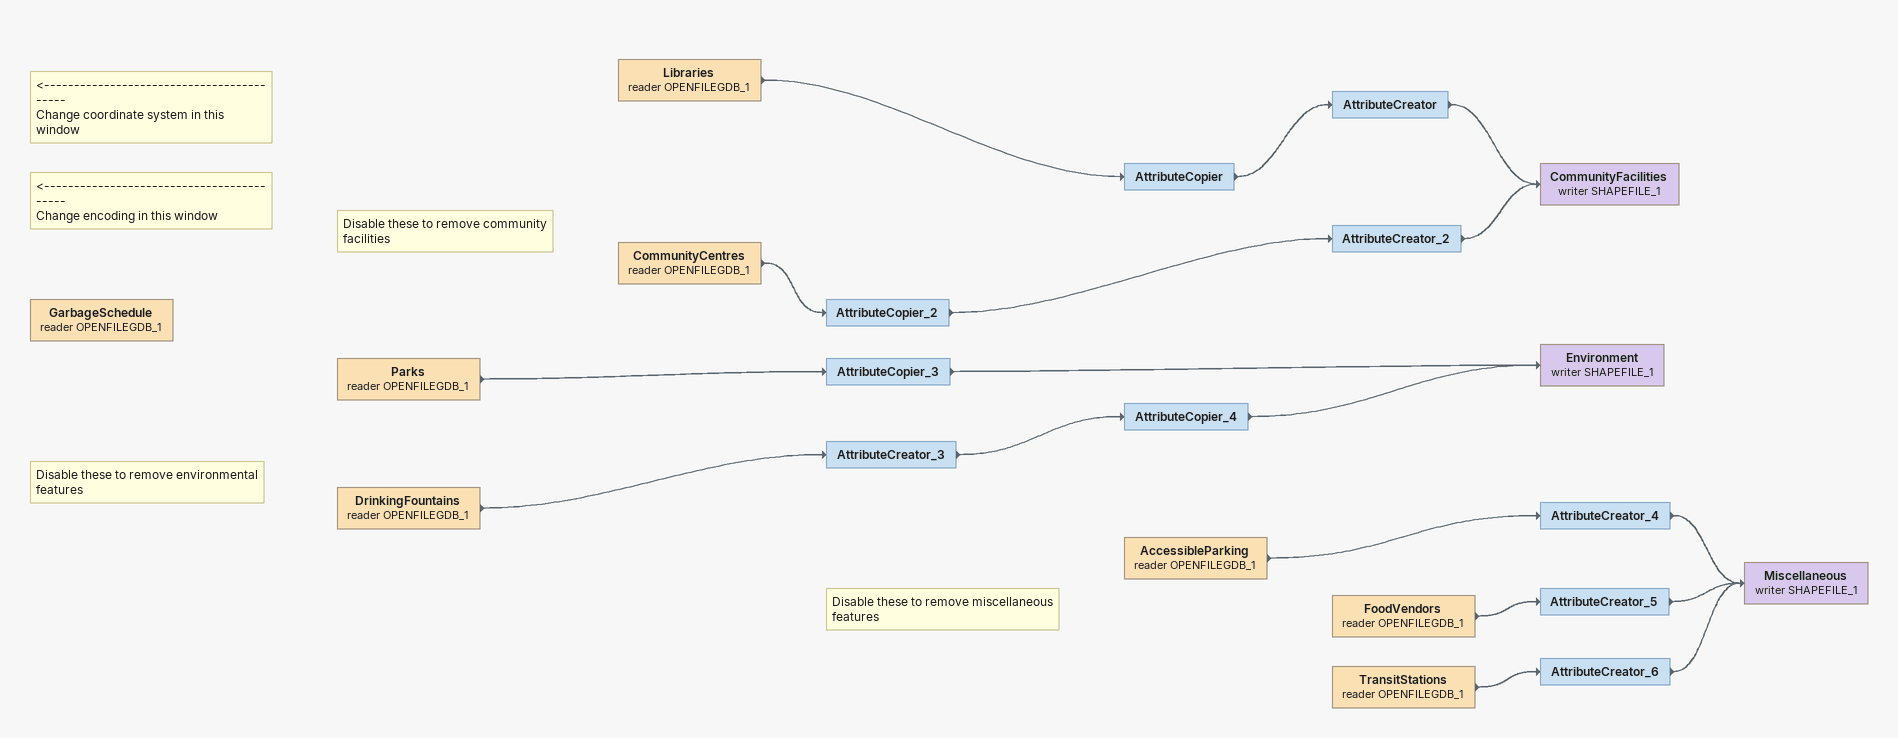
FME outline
Note: <------------------------------------------ / Change coordinate system in this window
Note: <------------------------------------------ / Change encoding in this window
Note: Disable these to remove environmental features
Note: Disable these to remove community facilities
GarbageSchedule (reader OPENFILEGDB_1)
Parks (reader OPENFILEGDB_1)
    -> AttributeCopier_3
AttributeCopier_3
    -> Environment (writer SHAPEFILE_1)
DrinkingFountains (reader OPENFILEGDB_1)
    -> AttributeCreator_3
AttributeCreator_3
    -> AttributeCopier_4
AttributeCopier_4
    -> Environment (writer SHAPEFILE_1)
Environment (writer SHAPEFILE_1)
CommunityCentres (reader OPENFILEGDB_1)
    -> AttributeCopier_2
AttributeCopier_2
    -> AttributeCreator_2
AttributeCreator_2
    -> CommunityFacilities (writer SHAPEFILE_1)
Libraries (reader OPENFILEGDB_1)
    -> AttributeCopier
AttributeCopier
    -> AttributeCreator
AttributeCreator
    -> CommunityFacilities (writer SHAPEFILE_1)
CommunityFacilities (writer SHAPEFILE_1)
Note: Disable these to remove miscellaneous features
AccessibleParking (reader OPENFILEGDB_1)
    -> AttributeCreator_4
AttributeCreator_4
    -> Miscellaneous (writer SHAPEFILE_1)
FoodVendors (reader OPENFILEGDB_1)
    -> AttributeCreator_5
AttributeCreator_5
    -> Miscellaneous (writer SHAPEFILE_1)
TransitStations (reader OPENFILEGDB_1)
    -> AttributeCreator_6
AttributeCreator_6
    -> Miscellaneous (writer SHAPEFILE_1)
Miscellaneous (writer SHAPEFILE_1)
